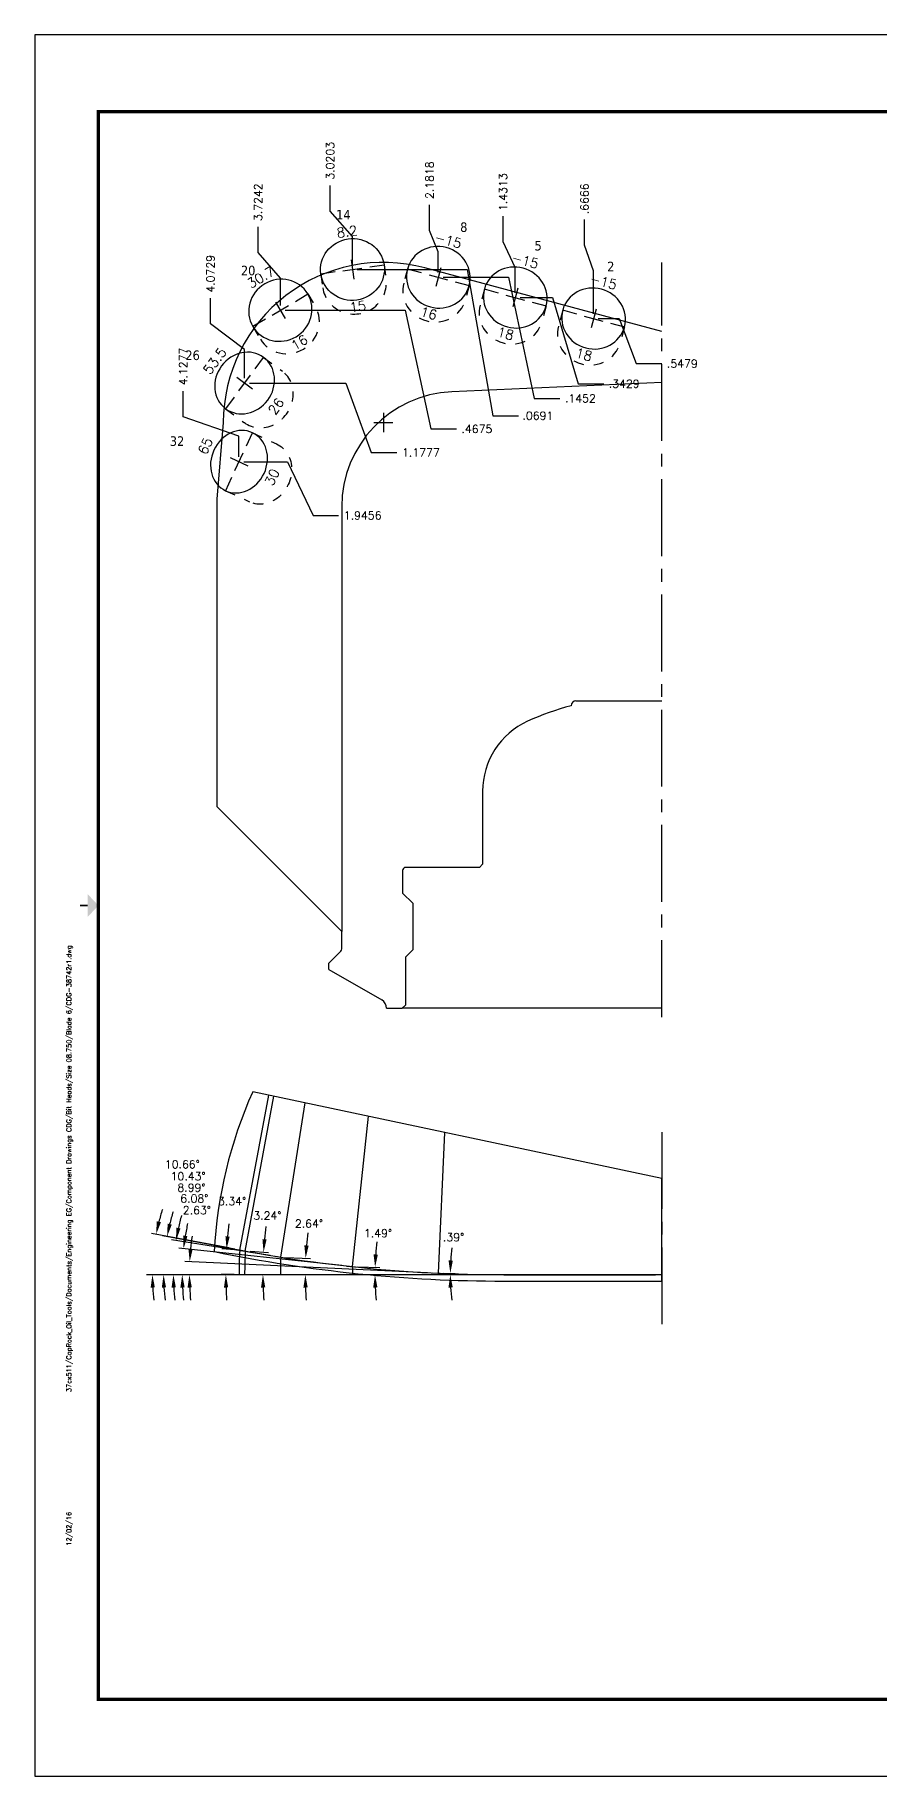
# Model space of a CAD drawing. Extents: x 25.7 to 69.7, y 0 to 17.
# Drawn here: x 47.66 to 55.9, y 0 to 17 of the extents above; entities that cross this region are included whole.
import ezdxf
from ezdxf.enums import TextEntityAlignment as Align

# ---------------------------------------------------------------- set-up
doc = ezdxf.new("R2010")
doc.units = 0
doc.header["$MEASUREMENT"] = 0
doc.linetypes.add('CENTER2', pattern=[1.125, 0.75, -0.125, 0.125, -0.125])
doc.linetypes.add('HIDDEN2', pattern=[0.1875, 0.125, -0.0625])
doc.layers.get('0').update_dxf_attribs({"linetype": 'CONTINUOUS'})
doc.layers.add('Blade_5', color=7, linetype='CONTINUOUS', true_color=0x0066cc)
for name, color, linetype in [('CLine', 5, 'CENTER2'), ('Text', 3, 'CONTINUOUS'), ('Title Block', 7, 'CONTINUOUS')]:
    doc.layers.add(name, color=color, linetype=linetype)
doc.styles.add('Block', font='tahoma.ttf')
doc.styles.add('RomanS', font='romans')
doc.dimstyles.get("Standard").update_dxf_attribs({"dimtxt": 0.078125, "dimasz": 0.125, "dimexe": 0.046875, "dimexo": 0.046875, "dimgap": 0.046875, "dimtad": 0, "dimtih": 1, "dimtoh": 1, "dimdec": 4, "dimzin": 4, "dimdsep": 46, "dimtxsty": 'RomanS', "dimcen": 0.09375, "dimclre": 9, "dimazin": 1, "dimtfac": 1, "dimtdec": 4, "dimtofl": 0, "dimtmove": 0, "dimatfit": 1, "dimfxl": 1, "dimtolj": 1, "dimtzin": 0, "dimarcsym": 0})

# ---------------------------------------------------------------- blocks, each defined once
blk = doc.blocks.new('CMark')
at = {"layer": 'CLine'}
for p, q in [((-0.094, 0), (0.094, 0)), ((0, 0.094), (0, -0.094))]:
    blk.add_line(p, q, dxfattribs=at)
blk = doc.blocks.new('1613@15')
for p, q in [((-0.17, 0), (-0.312, 0)), ((0.171, 0), (0.312, 0))]:
    blk.add_line(p, q)
at = {"color": 8, "linetype": 'HIDDEN2', "ltscale": 0.5}
blk.add_line((-0.312, 0), (-0.312, -0.135), dxfattribs=at)
at = {"color": 8, "linetype": 'HIDDEN2', "ltscale": 0.5, "flags": 128}
blk.add_lwpolyline([(0.312, 0), (0.312, -0.135)], dxfattribs=at)
blk.add_ellipse((0, 0), major_axis=(-0.312, 0), ratio=0.965926, start_param=-3.141592653589793, end_param=3.141592653589793)
at = {"color": 8, "linetype": 'HIDDEN2', "ltscale": 0.5}
blk.add_ellipse((0, -0.135), major_axis=(-0.312, 0), ratio=0.965926, start_param=0, end_param=3.141593, dxfattribs=at)
blk.add_blockref('CMark', (0, 0))
at = {"style": 'RomanS'}
blk.add_text('15', height=0.094, dxfattribs=at).set_placement((0, -0.364), align=Align.MIDDLE_CENTER)
blk.add_attdef('ANG', text='', height=0.094, dxfattribs=at).set_placement((0, 0.298), align=Align.BOTTOM_CENTER)
blk = doc.blocks.new('1613@16')
for p, q in [((-0.17, 0), (-0.312, 0)), ((0.171, 0), (0.312, 0))]:
    blk.add_line(p, q)
at = {"color": 8, "linetype": 'HIDDEN2', "ltscale": 0.5}
blk.add_line((-0.312, 0), (-0.312, -0.143), dxfattribs=at)
at = {"color": 8, "linetype": 'HIDDEN2', "ltscale": 0.5, "flags": 128}
blk.add_lwpolyline([(0.312, 0), (0.312, -0.143)], dxfattribs=at)
at = {"extrusion": (0, 0, -1)}
blk.add_ellipse((0, 0), major_axis=(-0.312, 0), ratio=0.961248, start_param=-3.141592653589793, end_param=3.141592653589793, dxfattribs=at)
at = {"color": 8, "linetype": 'HIDDEN2', "ltscale": 0.5}
blk.add_ellipse((0, -0.143), major_axis=(0.312, 0), ratio=0.953717, start_param=3.141593, end_param=6.283185, dxfattribs=at)
blk.add_blockref('CMark', (0, 0))
at = {"style": 'RomanS'}
blk.add_text('16', height=0.094, dxfattribs=at).set_placement((0, -0.364), align=Align.MIDDLE_CENTER)
blk.add_attdef('ANG', text='', height=0.094, dxfattribs=at).set_placement((0, 0.298), align=Align.BOTTOM_CENTER)
blk = doc.blocks.new('1613@26')
for p, q in [((-0.17, 0), (-0.313, 0)), ((0.171, 0), (0.312, 0))]:
    blk.add_line(p, q)
at = {"color": 8, "linetype": 'HIDDEN2', "ltscale": 0.5}
blk.add_line((-0.313, 0), (-0.313, -0.228), dxfattribs=at)
at = {"color": 8, "linetype": 'HIDDEN2', "ltscale": 0.5, "flags": 128}
blk.add_lwpolyline([(0.312, 0), (0.312, -0.228)], dxfattribs=at)
blk.add_ellipse((0, 0), major_axis=(-0.312, 0), ratio=0.898784, start_param=3.141593, end_param=9.424778)
at = {"color": 8, "linetype": 'HIDDEN2', "ltscale": 0.5}
blk.add_ellipse((0, -0.228), major_axis=(-0.312, 0), ratio=0.898784, start_param=0, end_param=3.141593, dxfattribs=at)
blk.add_blockref('CMark', (0, 0))
at = {"style": 'RomanS'}
blk.add_text('26', height=0.094, dxfattribs=at).set_placement((0, -0.381), align=Align.MIDDLE_CENTER)
blk.add_attdef('ANG', text='', height=0.094, dxfattribs=at).set_placement((0, 0.287), align=Align.BOTTOM_CENTER)
blk = doc.blocks.new('*D467')
at = {"layer": 'Blade_5', "color": 9, "linetype": 'ByBlock', "lineweight": -2, "transparency": 16777216}
for p, q in [((53.021, 14.947), (53.021, 15.197)), ((53.11, 14.697), (53.021, 14.947)), ((53.11, 14.277), (53.11, 14.697))]:
    blk.add_line(p, q, dxfattribs=at)
at = {"layer": 'Blade_5', "color": 0, "linetype": 'ByBlock', "transparency": 16777216, "insert": (53.021, 15.399), "char_height": 0.0781, "attachment_point": 5, "rotation": 90, "style": 'RomanS'}
blk.add_mtext('\\A1;.6666', dxfattribs=at)
blk = doc.blocks.new('*D469')
at = {"layer": 'Blade_5', "color": 9, "linetype": 'ByBlock', "lineweight": -2, "transparency": 16777216}
for p, q in [((51.509, 15.091), (51.509, 15.341)), ((51.594, 14.883), (51.509, 15.091)), ((51.594, 14.68), (51.594, 14.883))]:
    blk.add_line(p, q, dxfattribs=at)
at = {"layer": 'Blade_5', "color": 0, "linetype": 'ByBlock', "transparency": 16777216, "insert": (51.509, 15.581), "char_height": 0.0781, "attachment_point": 5, "rotation": 90, "style": 'RomanS'}
blk.add_mtext('\\A1;2.1818', dxfattribs=at)
blk = doc.blocks.new('*D470')
at = {"layer": 'Blade_5', "color": 9, "linetype": 'ByBlock', "lineweight": -2, "transparency": 16777216}
for p, q in [((50.538, 15.28), (50.538, 15.53)), ((50.756, 15.03), (50.538, 15.28)), ((50.756, 14.756), (50.756, 15.03))]:
    blk.add_line(p, q, dxfattribs=at)
at = {"layer": 'Blade_5', "color": 0, "linetype": 'ByBlock', "transparency": 16777216, "insert": (50.538, 15.77), "char_height": 0.0781, "attachment_point": 5, "rotation": 90, "style": 'RomanS'}
blk.add_mtext('\\A1;3.0203', dxfattribs=at)
blk = doc.blocks.new('*D471')
at = {"layer": 'Blade_5', "color": 9, "linetype": 'ByBlock', "lineweight": -2, "transparency": 16777216}
for p, q in [((49.834, 14.876), (49.834, 15.126)), ((50.052, 14.626), (49.834, 14.876)), ((50.052, 14.358), (50.052, 14.626))]:
    blk.add_line(p, q, dxfattribs=at)
at = {"layer": 'Blade_5', "color": 0, "linetype": 'ByBlock', "transparency": 16777216, "insert": (49.834, 15.366), "char_height": 0.0781, "attachment_point": 5, "rotation": 90, "style": 'RomanS'}
blk.add_mtext('\\A1;3.7242', dxfattribs=at)
blk = doc.blocks.new('*D472')
at = {"layer": 'Blade_5', "color": 9, "linetype": 'ByBlock', "lineweight": -2, "transparency": 16777216}
for p, q in [((49.37, 14.178), (49.37, 14.428)), ((49.703, 13.928), (49.37, 14.178)), ((49.703, 13.647), (49.703, 13.928))]:
    blk.add_line(p, q, dxfattribs=at)
at = {"layer": 'Blade_5', "color": 0, "linetype": 'ByBlock', "transparency": 16777216, "insert": (49.37, 14.667), "char_height": 0.0781, "attachment_point": 5, "rotation": 90, "style": 'RomanS'}
blk.add_mtext('\\A1;4.0729', dxfattribs=at)
blk = doc.blocks.new('*D473')
at = {"layer": 'Blade_5', "color": 9, "linetype": 'ByBlock', "lineweight": -2, "transparency": 16777216}
for p, q in [((53.156, 14.23), (53.36, 14.23)), ((53.36, 14.23), (53.526, 13.79)), ((53.526, 13.79), (53.776, 13.79))]:
    blk.add_line(p, q, dxfattribs=at)
at = {"layer": 'Blade_5', "color": 0, "linetype": 'ByBlock', "transparency": 16777216, "insert": (53.976, 13.79), "char_height": 0.0781, "attachment_point": 5, "style": 'RomanS'}
blk.add_mtext('\\A1;.5479', dxfattribs=at)
blk = doc.blocks.new('*D454')
at = {"layer": 'Blade_5', "color": 9, "linetype": 'ByBlock', "lineweight": -2, "transparency": 16777216}
for p, q in [((52.392, 14.435), (52.71, 14.435)), ((52.71, 14.435), (52.96, 13.594)), ((52.96, 13.594), (53.21, 13.594))]:
    blk.add_line(p, q, dxfattribs=at)
at = {"layer": 'Blade_5', "color": 0, "linetype": 'ByBlock', "transparency": 16777216, "insert": (53.409, 13.594), "char_height": 0.0781, "attachment_point": 5, "style": 'RomanS'}
blk.add_mtext('\\A1;.3429', dxfattribs=at)
blk = doc.blocks.new('*D455')
at = {"layer": 'Blade_5', "color": 9, "linetype": 'ByBlock', "lineweight": -2, "transparency": 16777216}
for p, q in [((51.641, 14.633), (52.28, 14.633)), ((52.28, 14.633), (52.53, 13.451)), ((52.53, 13.451), (52.78, 13.451))]:
    blk.add_line(p, q, dxfattribs=at)
at = {"layer": 'Blade_5', "color": 0, "linetype": 'ByBlock', "transparency": 16777216, "insert": (52.981, 13.451), "char_height": 0.0781, "attachment_point": 5, "style": 'RomanS'}
blk.add_mtext('\\A1;.1452', dxfattribs=at)
blk = doc.blocks.new('*D456')
at = {"layer": 'Blade_5', "color": 9, "linetype": 'ByBlock', "lineweight": -2, "transparency": 16777216}
for p, q in [((50.803, 14.709), (51.876, 14.709)), ((51.876, 14.709), (52.126, 13.282)), ((52.126, 13.282), (52.376, 13.282))]:
    blk.add_line(p, q, dxfattribs=at)
at = {"layer": 'Blade_5', "color": 0, "linetype": 'ByBlock', "transparency": 16777216, "insert": (52.566, 13.282), "char_height": 0.0781, "attachment_point": 5, "style": 'RomanS'}
blk.add_mtext('\\A1;.0691', dxfattribs=at)
blk = doc.blocks.new('*D457')
at = {"layer": 'Blade_5', "color": 9, "linetype": 'ByBlock', "lineweight": -2, "transparency": 16777216}
for p, q in [((50.099, 14.311), (51.27, 14.311)), ((51.27, 14.311), (51.52, 13.152)), ((51.52, 13.152), (51.77, 13.152))]:
    blk.add_line(p, q, dxfattribs=at)
at = {"layer": 'Blade_5', "color": 0, "linetype": 'ByBlock', "transparency": 16777216, "insert": (51.971, 13.152), "char_height": 0.0781, "attachment_point": 5, "style": 'RomanS'}
blk.add_mtext('\\A1;.4675', dxfattribs=at)
blk = doc.blocks.new('*D459')
at = {"layer": 'Blade_5', "color": 9, "linetype": 'ByBlock', "lineweight": -2, "transparency": 16777216}
for p, q in [((51.641, 4.91), (51.757, 4.909)), ((51.641, 4.896), (51.757, 4.896))]:
    blk.add_line(p, q, dxfattribs=at)
at = {"layer": 'Blade_5', "color": 0, "linetype": 'ByBlock', "lineweight": -2, "transparency": 16777216}
for start, end in [(172.6787, 176.1464), (183.4677, 186.9354)]:
    blk.add_arc((53.776, 4.896), 2.066, start, end, dxfattribs=at)
at = {"layer": 'Blade_5', "color": 0, "linetype": 'ByBlock', "transparency": 16777216}
for points in [[(51.736, 5.034), (51.694, 5.035), (51.711, 4.91)], [(51.693, 4.77), (51.735, 4.771), (51.711, 4.896)]]:
    blk.add_solid(points, dxfattribs=at)
at = {"layer": 'Blade_5', "color": 0, "linetype": 'ByBlock', "transparency": 16777216, "insert": (51.743, 5.261), "char_height": 0.0781, "attachment_point": 5, "style": 'RomanS'}
blk.add_mtext('\\A1;.39°', dxfattribs=at)
blk = doc.blocks.new('*D460')
at = {"layer": 'Blade_5', "color": 9, "linetype": 'ByBlock', "lineweight": -2, "transparency": 16777216}
for p, q in [((50.804, 4.973), (51.024, 4.967)), ((50.803, 4.896), (51.023, 4.896))]:
    blk.add_line(p, q, dxfattribs=at)
at = {"layer": 'Blade_5', "color": 0, "linetype": 'ByBlock', "lineweight": -2, "transparency": 16777216}
for start, end in [(173.395, 175.9528), (182.5578, 185.1157)]:
    blk.add_arc((53.776, 4.896), 2.8, start, end, dxfattribs=at)
at = {"layer": 'Blade_5', "color": 0, "linetype": 'ByBlock', "transparency": 16777216}
for points in [[(51.004, 5.092), (50.962, 5.094), (50.977, 4.969)], [(50.958, 4.77), (51, 4.771), (50.976, 4.896)]]:
    blk.add_solid(points, dxfattribs=at)
at = {"layer": 'Blade_5', "color": 0, "linetype": 'ByBlock', "transparency": 16777216, "insert": (51.005, 5.3), "char_height": 0.0781, "attachment_point": 5, "style": 'RomanS'}
blk.add_mtext('\\A1;1.49°', dxfattribs=at)
blk = doc.blocks.new('*D461')
at = {"layer": 'Blade_5', "color": 9, "linetype": 'ByBlock', "lineweight": -2, "transparency": 16777216}
for p, q in [((50.103, 5.065), (50.346, 5.054)), ((50.099, 4.896), (50.342, 4.896))]:
    blk.add_line(p, q, dxfattribs=at)
at = {"layer": 'Blade_5', "color": 0, "linetype": 'ByBlock', "lineweight": -2, "transparency": 16777216}
for start, end in [(173.2488, 175.3066), (182.0578, 184.1156)]:
    blk.add_arc((53.776, 4.896), 3.481, start, end, dxfattribs=at)
at = {"layer": 'Blade_5', "color": 0, "linetype": 'ByBlock', "transparency": 16777216}
for points in [[(50.328, 5.179), (50.286, 5.182), (50.299, 5.056)], [(50.277, 4.77), (50.319, 4.771), (50.296, 4.896)]]:
    blk.add_solid(points, dxfattribs=at)
at = {"layer": 'Blade_5', "color": 0, "linetype": 'ByBlock', "transparency": 16777216, "insert": (50.331, 5.394), "char_height": 0.0781, "attachment_point": 5, "style": 'RomanS'}
blk.add_mtext('\\A1;2.64°', dxfattribs=at)
blk = doc.blocks.new('*D462')
at = {"layer": 'Blade_5', "color": 9, "linetype": 'ByBlock', "lineweight": -2, "transparency": 16777216}
for p, q in [((49.757, 5.124), (49.935, 5.113)), ((49.75, 4.896), (49.929, 4.896))]:
    blk.add_line(p, q, dxfattribs=at)
at = {"layer": 'Blade_5', "color": 0, "linetype": 'ByBlock', "lineweight": -2, "transparency": 16777216}
for start, end in [(173.0773, 174.9165), (181.8393, 183.6785)]:
    blk.add_arc((53.776, 4.896), 3.894, start, end, dxfattribs=at)
at = {"layer": 'Blade_5', "color": 0, "linetype": 'ByBlock', "transparency": 16777216}
for points in [[(49.918, 5.239), (49.877, 5.242), (49.888, 5.116)], [(49.863, 4.77), (49.905, 4.771), (49.882, 4.896)]]:
    blk.add_solid(points, dxfattribs=at)
at = {"layer": 'Blade_5', "color": 0, "linetype": 'ByBlock', "transparency": 16777216, "insert": (49.925, 5.472), "char_height": 0.0781, "attachment_point": 5, "style": 'RomanS'}
blk.add_mtext('\\A1;3.24°', dxfattribs=at)
blk = doc.blocks.new('*D463')
at = {"layer": 'Blade_5', "color": 9, "linetype": 'ByBlock', "lineweight": -2, "transparency": 16777216}
blk.add_line((51.489, 4.915), (49.12, 5.024), dxfattribs=at)
at = {"layer": 'Blade_5', "color": 0, "linetype": 'ByBlock', "lineweight": -2, "transparency": 16777216}
for start, end in [(172.1592, 174.7639), (182.6047, 185.2094)]:
    blk.add_arc((51.914, 4.896), 2.75, start, end, dxfattribs=at)
at = {"layer": 'Blade_5', "color": 0, "linetype": 'ByBlock', "transparency": 16777216}
for points in [[(49.196, 5.145), (49.155, 5.148), (49.167, 5.022)], [(49.146, 4.77), (49.188, 4.771), (49.164, 4.896)]]:
    blk.add_solid(points, dxfattribs=at)
at = {"layer": 'Blade_5', "color": 0, "linetype": 'ByBlock', "transparency": 16777216, "insert": (49.237, 5.525), "char_height": 0.0781, "attachment_point": 5, "style": 'RomanS'}
blk.add_mtext('\\A1;2.63°', dxfattribs=at)
blk = doc.blocks.new('*D464')
at = {"layer": 'Blade_5', "color": 9, "linetype": 'ByBlock', "lineweight": -2, "transparency": 16777216}
blk.add_line((50.652, 4.985), (49.061, 5.155), dxfattribs=at)
at = {"layer": 'Blade_5', "color": 0, "linetype": 'ByBlock', "lineweight": -2, "transparency": 16777216}
for start, end in [(167.9456, 170.9308), (182.9852, 185.9704)]:
    blk.add_arc((51.493, 4.896), 2.399, start, end, dxfattribs=at)
at = {"layer": 'Blade_5', "color": 0, "linetype": 'ByBlock', "transparency": 16777216}
for points in [[(49.145, 5.271), (49.103, 5.277), (49.107, 5.15)], [(49.076, 4.77), (49.118, 4.771), (49.094, 4.896)]]:
    blk.add_solid(points, dxfattribs=at)
at = {"layer": 'Blade_5', "color": 0, "linetype": 'ByBlock', "transparency": 16777216, "insert": (49.212, 5.639), "char_height": 0.0781, "attachment_point": 5, "style": 'RomanS'}
blk.add_mtext('\\A1;6.08°', dxfattribs=at)
blk = doc.blocks.new('*D465')
at = {"layer": 'Blade_5', "color": 9, "linetype": 'ByBlock', "lineweight": -2, "transparency": 16777216}
blk.add_line((49.952, 5.083), (48.988, 5.236), dxfattribs=at)
at = {"layer": 'Blade_5', "color": 0, "linetype": 'ByBlock', "lineweight": -2, "transparency": 16777216}
for start, end in [(164.2851, 167.647), (183.3619, 186.7239)]:
    blk.add_arc((51.138, 4.896), 2.131, start, end, dxfattribs=at)
at = {"layer": 'Blade_5', "color": 0, "linetype": 'ByBlock', "transparency": 16777216}
for points in [[(49.077, 5.348), (49.036, 5.355), (49.034, 5.229)], [(48.99, 4.77), (49.032, 4.771), (49.008, 4.896)]]:
    blk.add_solid(points, dxfattribs=at)
at = {"layer": 'Blade_5', "color": 0, "linetype": 'ByBlock', "transparency": 16777216, "insert": (49.184, 5.745), "char_height": 0.0781, "attachment_point": 5, "style": 'RomanS'}
blk.add_mtext('\\A1;8.99°', dxfattribs=at)
blk = doc.blocks.new('*D466')
at = {"layer": 'Blade_5', "color": 9, "linetype": 'ByBlock', "lineweight": -2, "transparency": 16777216}
blk.add_line((49.606, 5.145), (48.9, 5.275), dxfattribs=at)
at = {"layer": 'Blade_5', "color": 0, "linetype": 'ByBlock', "lineweight": -2, "transparency": 16777216}
for start, end in [(162.5758, 166.0706), (183.4948, 186.9896)]:
    blk.add_arc((50.961, 4.896), 2.05, start, end, dxfattribs=at)
at = {"layer": 'Blade_5', "color": 0, "linetype": 'ByBlock', "transparency": 16777216}
for points in [[(48.992, 5.385), (48.952, 5.394), (48.946, 5.267)], [(48.895, 4.77), (48.936, 4.771), (48.912, 4.896)]]:
    blk.add_solid(points, dxfattribs=at)
at = {"layer": 'Blade_5', "color": 0, "linetype": 'ByBlock', "transparency": 16777216, "insert": (49.151, 5.856), "char_height": 0.0781, "attachment_point": 5, "style": 'RomanS'}
blk.add_mtext('\\A1;10.43°', dxfattribs=at)
blk = doc.blocks.new('1613@30')
for p, q in [((-0.17, 0), (-0.312, 0)), ((0.171, 0), (0.312, 0))]:
    blk.add_line(p, q)
at = {"color": 8, "linetype": 'HIDDEN2', "ltscale": 0.5}
blk.add_line((-0.312, 0), (-0.312, -0.26), dxfattribs=at)
at = {"color": 8, "linetype": 'HIDDEN2', "ltscale": 0.5, "flags": 128}
blk.add_lwpolyline([(0.312, 0), (0.312, -0.26)], dxfattribs=at)
at = {"extrusion": (0, 0, -1)}
blk.add_ellipse((0, 0), major_axis=(-0.312, 0), ratio=0.866025, start_param=-3.141592653589793, end_param=3.141592653589793, dxfattribs=at)
at = {"color": 8, "linetype": 'HIDDEN2', "ltscale": 0.5, "extrusion": (0, 0, -1)}
blk.add_ellipse((0, -0.26), major_axis=(-0.312, 0), ratio=0.866025, start_param=3.068877, end_param=6.355901, dxfattribs=at)
blk.add_blockref('CMark', (0, 0))
at = {"style": 'RomanS'}
blk.add_text('30', height=0.094, dxfattribs=at).set_placement((0, -0.356), align=Align.MIDDLE_CENTER)
blk.add_attdef('ANG', text='', height=0.094, dxfattribs=at).set_placement((0, 0.287), align=Align.BOTTOM_CENTER)
blk = doc.blocks.new('*D498')
at = {"layer": 'Blade_5', "color": 9, "linetype": 'ByBlock', "lineweight": -2, "transparency": 16777216}
blk.add_line((49.548, 5.157), (48.793, 5.299), dxfattribs=at)
at = {"layer": 'Blade_5', "color": 0, "linetype": 'ByBlock', "lineweight": -2, "transparency": 16777216}
for start, end in [(162.6153, 165.9768), (183.3615, 186.723)]:
    blk.add_arc((50.934, 4.896), 2.131, start, end, dxfattribs=at)
at = {"layer": 'Blade_5', "color": 0, "linetype": 'ByBlock', "transparency": 16777216}
for points in [[(48.887, 5.408), (48.846, 5.417), (48.839, 5.29)], [(48.786, 4.77), (48.827, 4.771), (48.803, 4.896)]]:
    blk.add_solid(points, dxfattribs=at)
at = {"layer": 'Blade_5', "color": 0, "linetype": 'ByBlock', "transparency": 16777216, "insert": (49.095, 5.973), "char_height": 0.0781, "attachment_point": 5, "style": 'RomanS'}
blk.add_mtext('\\A1;10.66°', dxfattribs=at)
blk = doc.blocks.new('*D499')
at = {"layer": 'Blade_5', "color": 9, "linetype": 'ByBlock', "lineweight": -2, "transparency": 16777216}
for p, q in [((49.609, 5.139), (49.481, 5.147)), ((49.602, 4.896), (49.473, 4.896))]:
    blk.add_line(p, q, dxfattribs=at)
at = {"layer": 'Blade_5', "color": 0, "linetype": 'ByBlock', "lineweight": -2, "transparency": 16777216}
for start, end in [(173.2926, 174.9755), (181.6828, 183.3656)]:
    blk.add_arc((53.776, 4.896), 4.256, start, end, dxfattribs=at)
at = {"layer": 'Blade_5', "color": 0, "linetype": 'ByBlock', "transparency": 16777216}
for points in [[(49.557, 5.267), (49.516, 5.27), (49.527, 5.144)], [(49.501, 4.77), (49.543, 4.771), (49.52, 4.896)]]:
    blk.add_solid(points, dxfattribs=at)
at = {"layer": 'Blade_5', "color": 0, "linetype": 'ByBlock', "transparency": 16777216, "insert": (49.581, 5.613), "char_height": 0.0781, "attachment_point": 5, "style": 'RomanS'}
blk.add_mtext('\\A1;3.34°', dxfattribs=at)
blk = doc.blocks.new('*D506')
at = {"layer": 'Blade_5', "color": 9, "linetype": 'ByBlock', "lineweight": -2, "transparency": 16777216}
for p, q in [((49.103, 13.271), (49.103, 13.521)), ((49.648, 13.083), (49.103, 13.271)), ((49.648, 12.879), (49.648, 13.083))]:
    blk.add_line(p, q, dxfattribs=at)
at = {"layer": 'Blade_5', "color": 0, "linetype": 'ByBlock', "transparency": 16777216, "insert": (49.103, 13.762), "char_height": 0.0781, "attachment_point": 5, "rotation": 90, "style": 'RomanS'}
blk.add_mtext('\\A1;4.1277', dxfattribs=at)
blk = doc.blocks.new('1613@18')
for p, q in [((-0.17, 0), (-0.312, 0)), ((0.171, 0), (0.312, 0))]:
    blk.add_line(p, q)
at = {"color": 8, "linetype": 'HIDDEN2', "ltscale": 0.5}
blk.add_line((-0.312, 0), (-0.312, -0.159), dxfattribs=at)
at = {"color": 8, "linetype": 'HIDDEN2', "ltscale": 0.5, "flags": 128}
blk.add_lwpolyline([(0.312, 0), (0.312, -0.159)], dxfattribs=at)
at = {"extrusion": (0, 0, -1)}
blk.add_ellipse((0, 0), major_axis=(-0.312, 0), ratio=0.95104, start_param=-3.141592653589793, end_param=3.141592653589793, dxfattribs=at)
at = {"color": 8, "linetype": 'HIDDEN2', "ltscale": 0.5}
blk.add_ellipse((0, -0.161), major_axis=(0.312, 0), ratio=0.953717, start_param=3.141593, end_param=6.283185, dxfattribs=at)
blk.add_blockref('CMark', (0, 0))
at = {"style": 'RomanS'}
blk.add_text('18', height=0.094, dxfattribs=at).set_placement((0, -0.364), align=Align.MIDDLE_CENTER)
blk.add_attdef('ANG', text='', height=0.094, dxfattribs=at).set_placement((0, 0.298), align=Align.BOTTOM_CENTER)
blk = doc.blocks.new('COT_cblock')
at = {"layer": 'Title Block', "color": 8}
blk.add_lwpolyline([(0, 0), (22, 0), (22, 17), (0, 17)], close=True, dxfattribs=at)
at = {"layer": 'Title Block', "const_width": 0.03}
blk.add_lwpolyline([(21.38, 16.25), (0.62, 16.25), (0.62, 0.75), (21.38, 0.75)], close=True, dxfattribs=at)
at = {"layer": 'Title Block', "const_width": 0.015}
blk.add_lwpolyline([(0.44, 8.5), (0.515, 8.5)], dxfattribs=at)
at = {"layer": 'Title Block'}
blk.add_solid([(0.515, 8.387), (0.515, 8.612), (0.62, 8.5)], dxfattribs=at)
at = {"layer": 'Title Block', "color": 1, "style": 'RomanS', "flags": 8}
for tag, p in [('FNAME', (0.37, 3.75)), ('REVDATE', (0.37, 2.25)), ('USER', (0.37, 0.75))]:
    blk.add_attdef(tag, text='', height=0.047, rotation=90, dxfattribs=at).set_placement(p, align=Align.BOTTOM_LEFT)
at = {"layer": 'Title Block', "color": 3, "style": 'RomanS', "flags": 8}
for tag, height, p in [('DRAWN', 0.11, (16.95, 1.984)), ('TITL1', 0.125, (19.587, 1.684)), ('TITL2', 0.094, (19.587, 1.514)), ('TITL3', 0.094, (19.587, 1.374))]:
    blk.add_attdef(tag, text='', height=height, dxfattribs=at).set_placement(p, align=Align.MIDDLE_CENTER)
for tag, p in [('DDATE', (16.606, 1.672)), ('CHECK', (16.606, 1.406)), ('MATRL', (16.606, 1.149)), ('PDATE', (16.606, 0.883)), ('SCALE', (18.146, 0.855)), ('SHEET', (20.255, 0.855))]:
    blk.add_attdef(tag, text='', height=0.094, dxfattribs=at).set_placement(p, align=Align.MIDDLE_LEFT)
for tag, p in [('FSCM#', (18.587, 1.121)), ('DWG#', (20.06, 1.121)), ('REV#', (21.22, 1.121))]:
    blk.add_attdef(tag, text='', height=0.094, dxfattribs=at).set_placement(p, align=Align.TOP_CENTER)

msp = doc.modelspace()

# ---------------------------------------------------------------- linework, layer by layer
for p, q in [((53.77617, 14.10481), (51.46182, 14.72493)), ((49.49492, 13.21567), (49.43242, 12.46567)), ((49.43242, 12.46567), (49.43242, 9.46567)), ((52.93723, 10.49692), (53.77617, 10.49692)), ((52.02617, 9.61517), (52.02617, 8.90317)), ((49.43242, 9.46567), (50.65117, 8.24692)), ((51.24492, 8.84067), (51.24492, 8.62192)), ((51.99492, 8.87192), (51.27617, 8.87192)), ((51.99492, 8.87192), (52.02617, 8.90317)), ((51.24492, 8.62192), (51.34382, 8.52302)), ((51.34382, 8.52302), (51.34382, 8.06707)), ((50.65117, 8.07625), (50.65117, 8.24692)), ((50.64202, 8.05416), (50.52617, 7.93831)), ((51.34382, 8.06707), (51.27367, 7.99692)), ((51.27367, 7.99692), (51.27367, 7.52817)), ((50.52617, 7.87581), (50.52617, 7.93831)), ((50.52617, 7.87581), (51.04179, 7.57811)), ((51.08867, 7.49692), (51.24242, 7.49692)), ((51.24242, 7.49692), (51.27367, 7.52817)), ((53.77617, 7.49692), (51.24242, 7.49692))]:
    msp.add_line(p, q)
at = {"linetype": 'ByBlock', "flags": 128}
for points in [[(53.77617, 13.60481), (51.7271, 13.51534, 0.40149067), (50.65117, 12.39141), (50.65117, 8.24692)], [(53.77617, 4.89576), (53.77617, 5.83326), (49.78249, 6.68214, 0.09249973), (49.40701, 5.12167, 0.05087665), (52.23407, 4.83326), (53.77617, 4.83326)], [(49.41072, 5.18472, 0.05104016), (52.23407, 4.89576), (53.71367, 4.89576)]]:
    msp.add_lwpolyline(points, format="xyb", dxfattribs=at)
for centre, radius, start, end in [((51.05742, 13.21567), 1.5625, 75, 180), ((53.60094, 7.79806), 2.74552, 105, 114.412854), ((52.93723, 10.45003), 0.04689, 90, 180), ((52.77617, 9.61517), 0.75, 114.412854, 180), ((51.27617, 8.84067), 0.03125, 90, 180), ((50.61992, 8.07625), 0.03125, 315, 0), ((50.99492, 7.49692), 0.09375, 0, 60)]:
    msp.add_arc(centre, radius, start, end)
at = {"layer": 'Blade_5', "linetype": 'ByBlock'}
for p, q in [((49.65551, 5.13636), (49.9402, 6.64862)), ((49.70982, 5.12625), (49.98829, 6.6384)), ((50.05592, 5.06701), (50.29426, 6.57336)), ((50.75688, 4.97426), (50.9133, 6.44178)), ((51.5942, 4.91045), (51.65731, 6.28364)), ((49.59408, 5.14793), (49.71693, 5.1248)), ((49.65229, 5.13685), (49.76735, 5.11566)), ((49.99814, 5.07615), (50.1137, 5.05787)), ((50.69871, 4.98046), (50.81505, 4.96806)), ((51.53576, 4.91314), (51.65264, 4.90777))]:
    msp.add_line(p, q, dxfattribs=at)
for radius, start in [(4.12768, 176.658293), (4.07288, 176.755791), (3.72419, 177.364386), (3.02031, 178.510631), (2.18202, 179.614112)]:
    msp.add_arc((53.77617, 4.89576), radius, start, 180, dxfattribs=at)
at = {"layer": 'CLine'}
for p, q in [((53.77617, 7.41095), (53.77617, 14.77817)), ((53.77617, 6.2877), (53.77617, 4.4127))]:
    msp.add_line(p, q, dxfattribs=at)
at = {"layer": 'Text', "color": 1, "linetype": 'ByBlock'}
msp.add_line((53.77617, 4.89576), (48.74478, 4.89576), dxfattribs=at)
at = {"layer": 'Text', "linetype": 'ByBlock'}
msp.add_line((53.77617, 4.83326), (53.77617, 4.89576), dxfattribs=at)

# ---------------------------------------------------------------- block references
ref = msp.add_blockref('COT_cblock', (47.65517, 0))
ref.add_attrib('REVDATE', '12/02/16', dxfattribs={"layer": 'Title Block', "color": 1, "height": 0.047, "rotation": 90, "style": 'RomanS', "flags": 8}).set_placement((48.02517, 2.25), align=Align.BOTTOM_LEFT)
ref.add_attrib('FNAME', '37cx511/CapRock_Oil_Tools/Documents/Engineering EG/Component Drawings CDG/Bit Heads/Size 08.750/Blade 6/CDG-38742r1.dwg', dxfattribs={"layer": 'Title Block', "color": 1, "height": 0.047, "rotation": 90, "style": 'RomanS', "flags": 8}).set_placement((48.02517, 3.75), align=Align.BOTTOM_LEFT)
at = {"layer": 'Blade_5', "linetype": 'ByBlock'}
for name, p, rotation, values in [('1613@15', (50.75586, 14.70906), 8.2, {'ANG': '8.2'}), ('1613@16', (50.05198, 14.31068), 30.7, {'ANG': '30.7'}), ('1613@26', (49.70329, 13.60052), 53.5, {'ANG': '53.5'}), ('1613@30', (49.64849, 12.83257), 65, {'ANG': '65'})]:
    msp.add_blockref(name, p, dxfattribs=dict(at, rotation=rotation)).add_auto_attribs(values)
at = {"layer": 'Blade_5', "rotation": 345}
for name, p in [('1613@16', (51.59439, 14.63293)), ('1613@18', (52.34484, 14.43524)), ('1613@18', (53.10952, 14.23026))]:
    msp.add_blockref(name, p, dxfattribs=at).add_auto_attribs({'ANG': '-15'})
at = {"layer": 'Text', "linetype": 'ByBlock'}
msp.add_blockref('CMark', (51.05742, 13.21567), dxfattribs=at)

# ---------------------------------------------------------------- texts
at = {"layer": 'Blade_5', "linetype": 'ByBlock', "style": 'Block'}
for s, p in [('14', (50.59742, 15.19714)), ('20', (49.66744, 14.65209)), ('26', (49.12474, 13.82484)), ('26', (49.12474, 13.82484))]:
    msp.add_text(s, height=0.09375, dxfattribs=at).set_placement(p)
at = {"layer": 'Blade_5', "style": 'Block'}
for s, p in [('8', (51.80743, 15.07559)), ('5', (52.53354, 14.8949)), ('2', (53.24271, 14.69161)), ('32', (48.97293, 12.98691))]:
    msp.add_text(s, height=0.09375, dxfattribs=at).set_placement(p)

# ---------------------------------------------------------------- dimensions: what is measured, and where the dimension line sits
at = {"layer": 'Blade_5', "linetype": 'ByBlock'}
for feature_location, offset, dtype, origin, picture, middle in [((50.75586, 14.70906), (-0.21768, 0.82045), 1, (53.77617, 14.77817), '*D470', (50.53817, 15.76984)), ((51.59439, 14.63293), (-0.08531, 0.70773), 1, (53.77617, 14.77817), '*D469', (51.50908, 15.58099)), ((50.05198, 14.31068), (-0.21755, 0.81508), 1, (53.77617, 14.77817), '*D471', (49.83443, 15.36608)), ((53.109522, 14.230256), (-0.088693, 0.967134), 1, (53.776169, 14.778174), '*D467', (53.020829, 15.398655)), ((49.70329, 13.60052), (-0.33337, 0.8279), 1, (53.77617, 14.77817), '*D472', (49.36992, 14.66689)), ((49.64849, 12.83257), (-0.54545, 0.68864), 1, (53.77617, 14.77817), '*D506', (49.10304, 13.76153)), ((50.05198, 14.31068), (1.718, -1.15914), 0, (53.77617, 14.77817), '*D457', (51.97124, 13.15154)), ((50.75586, 14.70906), (1.62012, -1.42728), 0, (53.77617, 14.77817), '*D456', (52.56608, 13.28178)), ((51.59439, 14.63293), (1.1856, -1.18183), 0, (53.77617, 14.77817), '*D455', (52.98125, 13.4511)), ((52.34484, 14.43524), (0.86521, -0.84087), 0, (53.77617, 14.77817), '*D454', (53.40945, 13.59437)), ((53.10952, 14.23026), (0.66665, -0.44052), 0, (53.77617, 14.77817), '*D473', (53.97557, 13.78974))]:
    dim = msp.add_ordinate_dim(feature_location=feature_location, offset=offset, dtype=dtype, origin=origin, dimstyle='Standard', dxfattribs=at)
    dim.commit()
    dim.dimension.update_dxf_attribs({"geometry": picture, "text_midpoint": middle})
for feature_location, offset, dtype, origin in [((52.34484, 14.43524), (-0.11898, 0.79471), 1, (53.77617, 14.77817)), ((49.64849, 12.83257), (0.97238, -0.52488), 0, (53.77617, 14.77817)), ((49.703293, 13.600515), (1.486748, -0.676902), 0, (53.776169, 14.778174))]:
    msp.add_ordinate_dim(feature_location=feature_location, offset=offset, dtype=dtype, origin=origin, dimstyle='Standard', dxfattribs=at).render()
for base, line2, picture, middle in [((48.80677, 5.02785), ((49.59408, 5.14793), (49.71693, 5.1248)), '*D498', (49.09512, 5.97317)), ((48.91557, 5.02011), ((49.65229, 5.13685), (49.76735, 5.11566)), '*D466', (49.1508, 5.8563)), ((49.01056, 5.00716), ((49.99814, 5.07615), (50.1137, 5.05787)), '*D465', (49.18421, 5.74501)), ((49.09545, 4.98067), ((50.69871, 4.98046), (50.81505, 4.96806)), '*D464', (49.21205, 5.63928)), ((49.16443, 4.93785), ((51.53576, 4.91314), (51.65264, 4.90777)), '*D463', (49.23711, 5.5252))]:
    dim = msp.add_angular_dim_2l(base=base, line1=((53.77617, 4.89576), (48.74478, 4.89576)), line2=line2, dimstyle='Standard', dxfattribs=at)
    dim.commit()
    dim.dimension.update_dxf_attribs({"geometry": picture, "text_midpoint": middle, "dimtype": 162})
for base, p1, p2, picture, middle in [((49.52089, 4.9785), (49.65551, 5.13636), (49.64849, 4.89576), '*D499', (49.58094, 5.61288)), ((49.88277, 4.96925), (49.70982, 5.12625), (49.70329, 4.89576), '*D462', (49.92497, 5.47215)), ((50.29598, 4.94913), (50.05592, 5.06701), (50.05198, 4.89576), '*D461', (50.33145, 5.39424)), ((50.97603, 4.92002), (50.75688, 4.97426), (50.75586, 4.89576), '*D460', (51.00521, 5.29964)), ((51.71051, 4.9004), (51.5942, 4.91045), (51.59415, 4.89576), '*D459', (51.743, 5.26068))]:
    dim = msp.add_angular_dim_3p(base=base, center=(53.77617, 4.89576), p1=p1, p2=p2, dimstyle='Standard', dxfattribs=at)
    dim.commit()
    dim.dimension.update_dxf_attribs({"geometry": picture, "text_midpoint": middle, "dimtype": 165})

doc.saveas('drawing.dxf')
